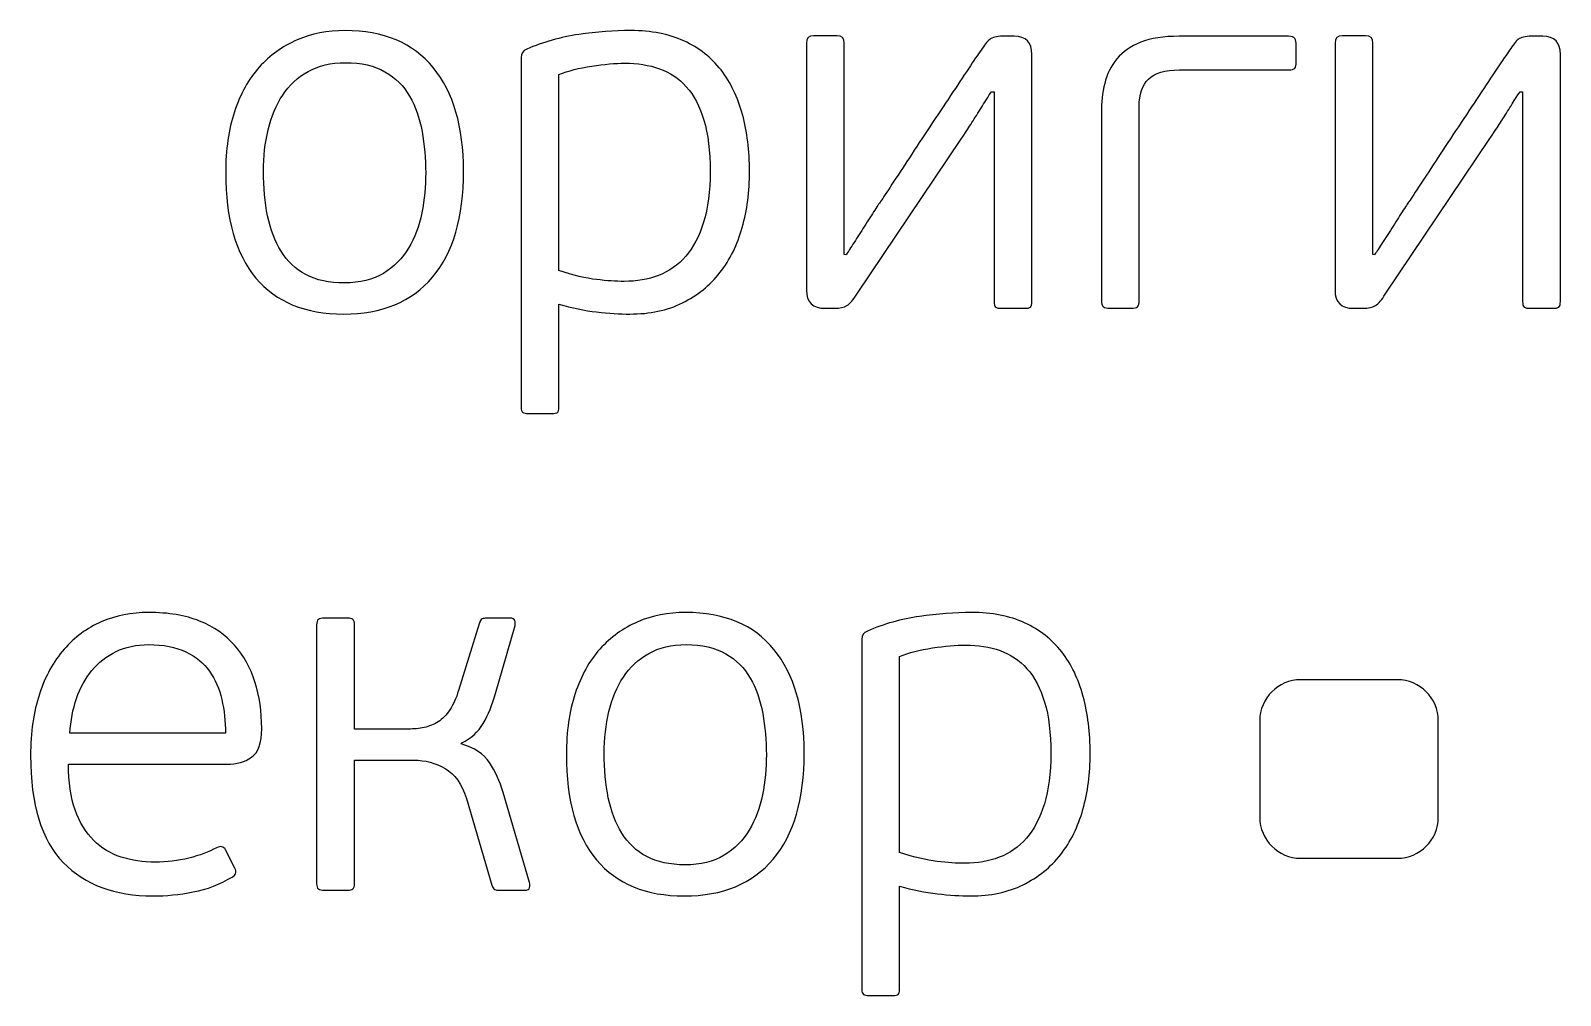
# Model space of a CAD drawing. Header units: centimetres. Extents: x -21.3 to 21.2, y -15.2 to 14.8.
# Drawn here: x -16.226 to -15.551, y -3.838 to -3.412 of the extents above; entities that cross this region are included whole.
import ezdxf

# ---------------------------------------------------------------- set-up
doc = ezdxf.new("R2010")
doc.units = ezdxf.units.CM
doc.header["$MEASUREMENT"] = 0
doc.layers.add('layer 1', color=7, linetype='Continuous')

msp = doc.modelspace()

# ---------------------------------------------------------------- linework, layer by layer
at = {"layer": 'layer 1', "color": 29}
for points, knots in [([(-16.03528, -3.47413), (-16.03528, -3.49456), (-16.03985, -3.51019), (-16.04896, -3.52102), (-16.04896, -3.52102), (-16.05811, -3.53185), (-16.07119, -3.53726), (-16.08823, -3.53726), (-16.08823, -3.53726), (-16.10511, -3.53726), (-16.118, -3.53196), (-16.12692, -3.52136), (-16.12692, -3.52136), (-16.1358, -3.51076), (-16.14026, -3.49525), (-16.14026, -3.47482), (-16.14026, -3.47482), (-16.14026, -3.46475), (-16.13896, -3.45579), (-16.13637, -3.44794), (-16.13637, -3.44794), (-16.13378, -3.44009), (-16.13016, -3.43353), (-16.12543, -3.42827), (-16.12543, -3.42827), (-16.1207, -3.42301), (-16.11514, -3.41901), (-16.10877, -3.41626), (-16.10877, -3.41626), (-16.10237, -3.41352), (-16.09532, -3.41215), (-16.08754, -3.41215), (-16.08754, -3.41215), (-16.0705, -3.41215), (-16.05754, -3.4176), (-16.04862, -3.4285), (-16.04862, -3.4285), (-16.03974, -3.4394), (-16.03528, -3.45461), (-16.03528, -3.47413)], [0, 0, 0, 0, 0.090909, 0.090909, 0.090909, 0.090909, 0.181818, 0.181818, 0.181818, 0.181818, 0.272727, 0.272727, 0.272727, 0.272727, 0.363636, 0.363636, 0.363636, 0.363636, 0.454545, 0.454545, 0.454545, 0.454545, 0.545455, 0.545455, 0.545455, 0.545455, 0.636364, 0.636364, 0.636364, 0.636364, 0.727273, 0.727273, 0.727273, 0.727273, 0.818182, 0.818182, 0.818182, 0.818182, 1, 1, 1, 1]), ([(-15.90903, -3.47436), (-15.90903, -3.4832), (-15.91009, -3.49144), (-15.91223, -3.49906), (-15.91223, -3.49906), (-15.91436, -3.50669), (-15.91764, -3.51332), (-15.92206, -3.51896), (-15.92206, -3.51896), (-15.92648, -3.5246), (-15.93201, -3.52906), (-15.93864, -3.53234), (-15.93864, -3.53234), (-15.94528, -3.53562), (-15.95301, -3.53726), (-15.96186, -3.53726), (-15.96186, -3.53726), (-15.96628, -3.53726), (-15.97116, -3.53695), (-15.9765, -3.53634), (-15.9765, -3.53634), (-15.98183, -3.53573), (-15.9874, -3.53459), (-15.99319, -3.53291), (-15.99319, -3.53291), (-15.99319, -3.53291), (-15.99319, -3.57842), (-15.99319, -3.57842), (-15.99319, -3.57842), (-15.99319, -3.57965), (-15.99339, -3.58041), (-15.99377, -3.58071), (-15.99377, -3.58071), (-15.99415, -3.58102), (-15.99495, -3.58117), (-15.99617, -3.58117), (-15.99617, -3.58117), (-15.99617, -3.58117), (-16.00669, -3.58117), (-16.00669, -3.58117), (-16.00669, -3.58117), (-16.00775, -3.58117), (-16.00856, -3.58102), (-16.00909, -3.58071), (-16.00909, -3.58071), (-16.00962, -3.58041), (-16.00989, -3.57965), (-16.00989, -3.57842), (-16.00989, -3.57842), (-16.00989, -3.57842), (-16.00989, -3.42404), (-16.00989, -3.42404), (-16.00989, -3.42404), (-16.00989, -3.42221), (-16.00905, -3.42099), (-16.00737, -3.42038), (-16.00737, -3.42038), (-16.00006, -3.41718), (-15.99239, -3.415), (-15.98439, -3.41386), (-15.98439, -3.41386), (-15.97638, -3.41272), (-15.96872, -3.41215), (-15.9614, -3.41215), (-15.9614, -3.41215), (-15.9524, -3.41215), (-15.94459, -3.41367), (-15.93796, -3.41672), (-15.93796, -3.41672), (-15.93133, -3.41977), (-15.92587, -3.42404), (-15.9216, -3.42953), (-15.9216, -3.42953), (-15.91733, -3.43502), (-15.91417, -3.44157), (-15.91211, -3.4492), (-15.91211, -3.4492), (-15.91005, -3.45682), (-15.90903, -3.46521), (-15.90903, -3.47436)], [0, 0, 0, 0, 0.047619, 0.047619, 0.047619, 0.047619, 0.095238, 0.095238, 0.095238, 0.095238, 0.142857, 0.142857, 0.142857, 0.142857, 0.190476, 0.190476, 0.190476, 0.190476, 0.238095, 0.238095, 0.238095, 0.238095, 0.285714, 0.285714, 0.285714, 0.285714, 0.333333, 0.333333, 0.333333, 0.333333, 0.380952, 0.380952, 0.380952, 0.380952, 0.428571, 0.428571, 0.428571, 0.428571, 0.47619, 0.47619, 0.47619, 0.47619, 0.52381, 0.52381, 0.52381, 0.52381, 0.571429, 0.571429, 0.571429, 0.571429, 0.619048, 0.619048, 0.619048, 0.619048, 0.666667, 0.666667, 0.666667, 0.666667, 0.714286, 0.714286, 0.714286, 0.714286, 0.761905, 0.761905, 0.761905, 0.761905, 0.809524, 0.809524, 0.809524, 0.809524, 0.857143, 0.857143, 0.857143, 0.857143, 0.904762, 0.904762, 0.904762, 0.904762, 1, 1, 1, 1]), ([(-15.88387, -3.41764), (-15.88387, -3.4155), (-15.8828, -3.41443), (-15.88067, -3.41443), (-15.88067, -3.41443), (-15.88067, -3.41443), (-15.87037, -3.41443), (-15.87037, -3.41443), (-15.87037, -3.41443), (-15.86824, -3.41443), (-15.86717, -3.4155), (-15.86717, -3.41764), (-15.86717, -3.41764), (-15.86717, -3.41764), (-15.86717, -3.51095), (-15.86717, -3.51095), (-15.86717, -3.51095), (-15.86717, -3.51095), (-15.86648, -3.51118), (-15.86648, -3.51118), (-15.86648, -3.51118), (-15.86587, -3.51027), (-15.86484, -3.50871), (-15.86339, -3.50649), (-15.86339, -3.50649), (-15.86195, -3.50428), (-15.86042, -3.50192), (-15.85882, -3.4994), (-15.85882, -3.4994), (-15.85722, -3.49689), (-15.8557, -3.49449), (-15.85425, -3.4922), (-15.85425, -3.4922), (-15.8528, -3.48991), (-15.85177, -3.48839), (-15.85116, -3.48762), (-15.85116, -3.48762), (-15.85009, -3.48595), (-15.84842, -3.48339), (-15.84613, -3.47996), (-15.84613, -3.47996), (-15.84384, -3.47653), (-15.84129, -3.47264), (-15.83846, -3.4683), (-15.83846, -3.4683), (-15.83564, -3.46395), (-15.83263, -3.45938), (-15.82943, -3.45457), (-15.82943, -3.45457), (-15.82623, -3.44977), (-15.82318, -3.4452), (-15.82028, -3.44085), (-15.82028, -3.44085), (-15.81738, -3.43651), (-15.81475, -3.43254), (-15.81239, -3.42896), (-15.81239, -3.42896), (-15.81003, -3.42537), (-15.80816, -3.42267), (-15.80679, -3.42084), (-15.80679, -3.42084), (-15.80541, -3.41855), (-15.80416, -3.41695), (-15.80301, -3.41603), (-15.80301, -3.41603), (-15.80187, -3.41512), (-15.79992, -3.41466), (-15.79718, -3.41466), (-15.79718, -3.41466), (-15.79718, -3.41466), (-15.79215, -3.41466), (-15.79215, -3.41466), (-15.79215, -3.41466), (-15.78696, -3.41466), (-15.78438, -3.41733), (-15.78438, -3.42267), (-15.78438, -3.42267), (-15.78438, -3.42267), (-15.78438, -3.53177), (-15.78438, -3.53177), (-15.78438, -3.53177), (-15.78438, -3.53299), (-15.7846, -3.53379), (-15.78506, -3.53417), (-15.78506, -3.53417), (-15.78552, -3.53455), (-15.78635, -3.53474), (-15.78758, -3.53474), (-15.78758, -3.53474), (-15.78758, -3.53474), (-15.79787, -3.53474), (-15.79787, -3.53474), (-15.79787, -3.53474), (-15.79909, -3.53474), (-15.79992, -3.53455), (-15.80038, -3.53417), (-15.80038, -3.53417), (-15.80084, -3.53379), (-15.80107, -3.53299), (-15.80107, -3.53177), (-15.80107, -3.53177), (-15.80107, -3.53177), (-15.80107, -3.43914), (-15.80107, -3.43914), (-15.80107, -3.43914), (-15.80107, -3.43914), (-15.80221, -3.43914), (-15.80221, -3.43914), (-15.80221, -3.43914), (-15.80267, -3.43975), (-15.80351, -3.44104), (-15.80473, -3.44302), (-15.80473, -3.44302), (-15.80595, -3.44501), (-15.80728, -3.44714), (-15.80873, -3.44943), (-15.80873, -3.44943), (-15.81018, -3.45171), (-15.81155, -3.45385), (-15.81285, -3.45583), (-15.81285, -3.45583), (-15.81414, -3.45781), (-15.81502, -3.45911), (-15.81548, -3.45972), (-15.81548, -3.45972), (-15.81548, -3.45972), (-15.86168, -3.52856), (-15.86168, -3.52856), (-15.86168, -3.52856), (-15.86321, -3.53101), (-15.86466, -3.53264), (-15.86602, -3.53348), (-15.86602, -3.53348), (-15.8674, -3.53432), (-15.86915, -3.53474), (-15.87128, -3.53474), (-15.87128, -3.53474), (-15.87128, -3.53474), (-15.87563, -3.53474), (-15.87563, -3.53474), (-15.87563, -3.53474), (-15.88112, -3.53474), (-15.88387, -3.53207), (-15.88387, -3.52674), (-15.88387, -3.52674), (-15.88387, -3.52674), (-15.88387, -3.41764), (-15.88387, -3.41764)], [0, 0, 0, 0, 0.026316, 0.026316, 0.026316, 0.026316, 0.052632, 0.052632, 0.052632, 0.052632, 0.078947, 0.078947, 0.078947, 0.078947, 0.105263, 0.105263, 0.105263, 0.105263, 0.131579, 0.131579, 0.131579, 0.131579, 0.157895, 0.157895, 0.157895, 0.157895, 0.184211, 0.184211, 0.184211, 0.184211, 0.210526, 0.210526, 0.210526, 0.210526, 0.236842, 0.236842, 0.236842, 0.236842, 0.263158, 0.263158, 0.263158, 0.263158, 0.289474, 0.289474, 0.289474, 0.289474, 0.315789, 0.315789, 0.315789, 0.315789, 0.342105, 0.342105, 0.342105, 0.342105, 0.368421, 0.368421, 0.368421, 0.368421, 0.394737, 0.394737, 0.394737, 0.394737, 0.421053, 0.421053, 0.421053, 0.421053, 0.447368, 0.447368, 0.447368, 0.447368, 0.473684, 0.473684, 0.473684, 0.473684, 0.5, 0.5, 0.5, 0.5, 0.526316, 0.526316, 0.526316, 0.526316, 0.552632, 0.552632, 0.552632, 0.552632, 0.578947, 0.578947, 0.578947, 0.578947, 0.605263, 0.605263, 0.605263, 0.605263, 0.631579, 0.631579, 0.631579, 0.631579, 0.657895, 0.657895, 0.657895, 0.657895, 0.684211, 0.684211, 0.684211, 0.684211, 0.710526, 0.710526, 0.710526, 0.710526, 0.736842, 0.736842, 0.736842, 0.736842, 0.763158, 0.763158, 0.763158, 0.763158, 0.789474, 0.789474, 0.789474, 0.789474, 0.815789, 0.815789, 0.815789, 0.815789, 0.842105, 0.842105, 0.842105, 0.842105, 0.868421, 0.868421, 0.868421, 0.868421, 0.894737, 0.894737, 0.894737, 0.894737, 0.921053, 0.921053, 0.921053, 0.921053, 0.947368, 0.947368, 0.947368, 0.947368, 1, 1, 1, 1]), ([(-15.71919, -3.42953), (-15.72559, -3.42953), (-15.73017, -3.43086), (-15.73291, -3.43353), (-15.73291, -3.43353), (-15.73565, -3.4362), (-15.73702, -3.44024), (-15.73702, -3.44573), (-15.73702, -3.44573), (-15.73702, -3.44573), (-15.73702, -3.53108), (-15.73702, -3.53108), (-15.73702, -3.53108), (-15.73702, -3.5326), (-15.73725, -3.5336), (-15.73771, -3.53405), (-15.73771, -3.53405), (-15.73817, -3.53451), (-15.73916, -3.53474), (-15.74069, -3.53474), (-15.74069, -3.53474), (-15.74069, -3.53474), (-15.74983, -3.53474), (-15.74983, -3.53474), (-15.74983, -3.53474), (-15.75121, -3.53474), (-15.7522, -3.53451), (-15.75281, -3.53405), (-15.75281, -3.53405), (-15.75342, -3.5336), (-15.75372, -3.5326), (-15.75372, -3.53108), (-15.75372, -3.53108), (-15.75372, -3.53108), (-15.75372, -3.44851), (-15.75372, -3.44851), (-15.75372, -3.44851), (-15.75372, -3.44394), (-15.75323, -3.43959), (-15.75224, -3.43548), (-15.75224, -3.43548), (-15.75124, -3.43136), (-15.74945, -3.42774), (-15.74686, -3.42461), (-15.74686, -3.42461), (-15.74427, -3.42149), (-15.74076, -3.41904), (-15.73634, -3.41729), (-15.73634, -3.41729), (-15.73192, -3.41554), (-15.72627, -3.41466), (-15.71941, -3.41466), (-15.71941, -3.41466), (-15.71941, -3.41466), (-15.67115, -3.41466), (-15.67115, -3.41466), (-15.67115, -3.41466), (-15.66963, -3.41466), (-15.66867, -3.415), (-15.66829, -3.41569), (-15.66829, -3.41569), (-15.66791, -3.41641), (-15.66772, -3.41737), (-15.66772, -3.41863), (-15.66772, -3.41863), (-15.66772, -3.41863), (-15.66772, -3.42606), (-15.66772, -3.42606), (-15.66772, -3.42606), (-15.66772, -3.42728), (-15.66791, -3.42816), (-15.66829, -3.42873), (-15.66829, -3.42873), (-15.66867, -3.42926), (-15.66963, -3.42953), (-15.67115, -3.42953), (-15.67115, -3.42953), (-15.67115, -3.42953), (-15.71919, -3.42953), (-15.71919, -3.42953)], [0, 0, 0, 0, 0.047619, 0.047619, 0.047619, 0.047619, 0.095238, 0.095238, 0.095238, 0.095238, 0.142857, 0.142857, 0.142857, 0.142857, 0.190476, 0.190476, 0.190476, 0.190476, 0.238095, 0.238095, 0.238095, 0.238095, 0.285714, 0.285714, 0.285714, 0.285714, 0.333333, 0.333333, 0.333333, 0.333333, 0.380952, 0.380952, 0.380952, 0.380952, 0.428571, 0.428571, 0.428571, 0.428571, 0.47619, 0.47619, 0.47619, 0.47619, 0.52381, 0.52381, 0.52381, 0.52381, 0.571429, 0.571429, 0.571429, 0.571429, 0.619048, 0.619048, 0.619048, 0.619048, 0.666667, 0.666667, 0.666667, 0.666667, 0.714286, 0.714286, 0.714286, 0.714286, 0.761905, 0.761905, 0.761905, 0.761905, 0.809524, 0.809524, 0.809524, 0.809524, 0.857143, 0.857143, 0.857143, 0.857143, 0.904762, 0.904762, 0.904762, 0.904762, 1, 1, 1, 1]), ([(-15.65057, -3.41764), (-15.65057, -3.4155), (-15.6495, -3.41443), (-15.64737, -3.41443), (-15.64737, -3.41443), (-15.64737, -3.41443), (-15.63707, -3.41443), (-15.63707, -3.41443), (-15.63707, -3.41443), (-15.63494, -3.41443), (-15.63387, -3.4155), (-15.63387, -3.41764), (-15.63387, -3.41764), (-15.63387, -3.41764), (-15.63387, -3.51095), (-15.63387, -3.51095), (-15.63387, -3.51095), (-15.63387, -3.51095), (-15.63318, -3.51118), (-15.63318, -3.51118), (-15.63318, -3.51118), (-15.63257, -3.51027), (-15.63154, -3.50871), (-15.63009, -3.50649), (-15.63009, -3.50649), (-15.62865, -3.50428), (-15.62712, -3.50192), (-15.62552, -3.4994), (-15.62552, -3.4994), (-15.62392, -3.49689), (-15.6224, -3.49449), (-15.62095, -3.4922), (-15.62095, -3.4922), (-15.6195, -3.48991), (-15.61847, -3.48839), (-15.61786, -3.48762), (-15.61786, -3.48762), (-15.61679, -3.48595), (-15.61512, -3.48339), (-15.61283, -3.47996), (-15.61283, -3.47996), (-15.61054, -3.47653), (-15.60799, -3.47264), (-15.60516, -3.4683), (-15.60516, -3.4683), (-15.60235, -3.46395), (-15.59933, -3.45938), (-15.59613, -3.45457), (-15.59613, -3.45457), (-15.59293, -3.44977), (-15.58988, -3.4452), (-15.58698, -3.44085), (-15.58698, -3.44085), (-15.58409, -3.43651), (-15.58146, -3.43254), (-15.57909, -3.42896), (-15.57909, -3.42896), (-15.57673, -3.42537), (-15.57486, -3.42267), (-15.57349, -3.42084), (-15.57349, -3.42084), (-15.57211, -3.41855), (-15.57086, -3.41695), (-15.56971, -3.41603), (-15.56971, -3.41603), (-15.56857, -3.41512), (-15.56662, -3.41466), (-15.56388, -3.41466), (-15.56388, -3.41466), (-15.56388, -3.41466), (-15.55885, -3.41466), (-15.55885, -3.41466), (-15.55885, -3.41466), (-15.55367, -3.41466), (-15.55108, -3.41733), (-15.55108, -3.42267), (-15.55108, -3.42267), (-15.55108, -3.42267), (-15.55108, -3.53177), (-15.55108, -3.53177), (-15.55108, -3.53177), (-15.55108, -3.53299), (-15.5513, -3.53379), (-15.55176, -3.53417), (-15.55176, -3.53417), (-15.55222, -3.53455), (-15.55306, -3.53474), (-15.55428, -3.53474), (-15.55428, -3.53474), (-15.55428, -3.53474), (-15.56457, -3.53474), (-15.56457, -3.53474), (-15.56457, -3.53474), (-15.56579, -3.53474), (-15.56662, -3.53455), (-15.56708, -3.53417), (-15.56708, -3.53417), (-15.56754, -3.53379), (-15.56777, -3.53299), (-15.56777, -3.53177), (-15.56777, -3.53177), (-15.56777, -3.53177), (-15.56777, -3.43914), (-15.56777, -3.43914), (-15.56777, -3.43914), (-15.56777, -3.43914), (-15.56891, -3.43914), (-15.56891, -3.43914), (-15.56891, -3.43914), (-15.56937, -3.43975), (-15.57021, -3.44104), (-15.57143, -3.44302), (-15.57143, -3.44302), (-15.57265, -3.44501), (-15.57398, -3.44714), (-15.57543, -3.44943), (-15.57543, -3.44943), (-15.57688, -3.45171), (-15.57825, -3.45385), (-15.57955, -3.45583), (-15.57955, -3.45583), (-15.58084, -3.45781), (-15.58172, -3.45911), (-15.58218, -3.45972), (-15.58218, -3.45972), (-15.58218, -3.45972), (-15.62838, -3.52856), (-15.62838, -3.52856), (-15.62838, -3.52856), (-15.62991, -3.53101), (-15.63136, -3.53264), (-15.63272, -3.53348), (-15.63272, -3.53348), (-15.6341, -3.53432), (-15.63585, -3.53474), (-15.63799, -3.53474), (-15.63799, -3.53474), (-15.63799, -3.53474), (-15.64234, -3.53474), (-15.64234, -3.53474), (-15.64234, -3.53474), (-15.64782, -3.53474), (-15.65057, -3.53207), (-15.65057, -3.52674), (-15.65057, -3.52674), (-15.65057, -3.52674), (-15.65057, -3.41764), (-15.65057, -3.41764)], [0, 0, 0, 0, 0.026316, 0.026316, 0.026316, 0.026316, 0.052632, 0.052632, 0.052632, 0.052632, 0.078947, 0.078947, 0.078947, 0.078947, 0.105263, 0.105263, 0.105263, 0.105263, 0.131579, 0.131579, 0.131579, 0.131579, 0.157895, 0.157895, 0.157895, 0.157895, 0.184211, 0.184211, 0.184211, 0.184211, 0.210526, 0.210526, 0.210526, 0.210526, 0.236842, 0.236842, 0.236842, 0.236842, 0.263158, 0.263158, 0.263158, 0.263158, 0.289474, 0.289474, 0.289474, 0.289474, 0.315789, 0.315789, 0.315789, 0.315789, 0.342105, 0.342105, 0.342105, 0.342105, 0.368421, 0.368421, 0.368421, 0.368421, 0.394737, 0.394737, 0.394737, 0.394737, 0.421053, 0.421053, 0.421053, 0.421053, 0.447368, 0.447368, 0.447368, 0.447368, 0.473684, 0.473684, 0.473684, 0.473684, 0.5, 0.5, 0.5, 0.5, 0.526316, 0.526316, 0.526316, 0.526316, 0.552632, 0.552632, 0.552632, 0.552632, 0.578947, 0.578947, 0.578947, 0.578947, 0.605263, 0.605263, 0.605263, 0.605263, 0.631579, 0.631579, 0.631579, 0.631579, 0.657895, 0.657895, 0.657895, 0.657895, 0.684211, 0.684211, 0.684211, 0.684211, 0.710526, 0.710526, 0.710526, 0.710526, 0.736842, 0.736842, 0.736842, 0.736842, 0.763158, 0.763158, 0.763158, 0.763158, 0.789474, 0.789474, 0.789474, 0.789474, 0.815789, 0.815789, 0.815789, 0.815789, 0.842105, 0.842105, 0.842105, 0.842105, 0.868421, 0.868421, 0.868421, 0.868421, 0.894737, 0.894737, 0.894737, 0.894737, 0.921053, 0.921053, 0.921053, 0.921053, 0.947368, 0.947368, 0.947368, 0.947368, 1, 1, 1, 1]), ([(-16.05197, -3.47493), (-16.05197, -3.46868), (-16.05251, -3.46258), (-16.05357, -3.45671), (-16.05357, -3.45671), (-16.05464, -3.4508), (-16.05647, -3.44562), (-16.05906, -3.44112), (-16.05906, -3.44112), (-16.06165, -3.43662), (-16.06528, -3.433), (-16.06993, -3.43033), (-16.06993, -3.43033), (-16.07458, -3.42766), (-16.08041, -3.42633), (-16.08742, -3.42633), (-16.08742, -3.42633), (-16.09383, -3.42633), (-16.09932, -3.42762), (-16.10389, -3.43022), (-16.10389, -3.43022), (-16.10847, -3.43281), (-16.11221, -3.43631), (-16.1151, -3.44066), (-16.1151, -3.44066), (-16.118, -3.44501), (-16.12013, -3.45007), (-16.12151, -3.45591), (-16.12151, -3.45591), (-16.12288, -3.4617), (-16.12356, -3.46784), (-16.12356, -3.47424), (-16.12356, -3.47424), (-16.12356, -3.48141), (-16.12295, -3.488), (-16.12174, -3.49395), (-16.12174, -3.49395), (-16.12051, -3.49994), (-16.11853, -3.50512), (-16.11579, -3.50954), (-16.11579, -3.50954), (-16.11304, -3.51397), (-16.10938, -3.51743), (-16.10481, -3.51987), (-16.10481, -3.51987), (-16.10023, -3.52231), (-16.09459, -3.52353), (-16.08788, -3.52353), (-16.08788, -3.52353), (-16.08102, -3.52353), (-16.07526, -3.52212), (-16.07061, -3.5193), (-16.07061, -3.5193), (-16.06596, -3.51648), (-16.06226, -3.51275), (-16.05952, -3.50817), (-16.05952, -3.50817), (-16.05678, -3.5036), (-16.05483, -3.49837), (-16.05369, -3.49258), (-16.05369, -3.49258), (-16.05255, -3.48678), (-16.05197, -3.48088), (-16.05197, -3.47493)], [0, 0, 0, 0, 0.058824, 0.058824, 0.058824, 0.058824, 0.117647, 0.117647, 0.117647, 0.117647, 0.176471, 0.176471, 0.176471, 0.176471, 0.235294, 0.235294, 0.235294, 0.235294, 0.294118, 0.294118, 0.294118, 0.294118, 0.352941, 0.352941, 0.352941, 0.352941, 0.411765, 0.411765, 0.411765, 0.411765, 0.470588, 0.470588, 0.470588, 0.470588, 0.529412, 0.529412, 0.529412, 0.529412, 0.588235, 0.588235, 0.588235, 0.588235, 0.647059, 0.647059, 0.647059, 0.647059, 0.705882, 0.705882, 0.705882, 0.705882, 0.764706, 0.764706, 0.764706, 0.764706, 0.823529, 0.823529, 0.823529, 0.823529, 0.882353, 0.882353, 0.882353, 0.882353, 1, 1, 1, 1]), ([(-15.92641, -3.47436), (-15.92641, -3.46536), (-15.92732, -3.45781), (-15.92915, -3.45171), (-15.92915, -3.45171), (-15.93098, -3.44562), (-15.93357, -3.4407), (-15.93693, -3.43696), (-15.93693, -3.43696), (-15.94028, -3.43322), (-15.94425, -3.43056), (-15.94882, -3.42896), (-15.94882, -3.42896), (-15.9534, -3.42736), (-15.9585, -3.42655), (-15.96415, -3.42655), (-15.96415, -3.42655), (-15.96826, -3.42655), (-15.97311, -3.42698), (-15.97867, -3.42782), (-15.97867, -3.42782), (-15.98423, -3.42865), (-15.98908, -3.42991), (-15.99319, -3.43159), (-15.99319, -3.43159), (-15.99319, -3.43159), (-15.99319, -3.51804), (-15.99319, -3.51804), (-15.99319, -3.51804), (-15.98679, -3.52018), (-15.98126, -3.52151), (-15.97661, -3.52205), (-15.97661, -3.52205), (-15.97196, -3.52258), (-15.96788, -3.52285), (-15.96438, -3.52285), (-15.96438, -3.52285), (-15.95889, -3.52285), (-15.95381, -3.52197), (-15.94916, -3.52021), (-15.94916, -3.52021), (-15.94451, -3.51846), (-15.94051, -3.51564), (-15.93716, -3.51175), (-15.93716, -3.51175), (-15.9338, -3.50787), (-15.93117, -3.50283), (-15.92927, -3.49666), (-15.92927, -3.49666), (-15.92736, -3.49048), (-15.92641, -3.48305), (-15.92641, -3.47436)], [0, 0, 0, 0, 0.071429, 0.071429, 0.071429, 0.071429, 0.142857, 0.142857, 0.142857, 0.142857, 0.214286, 0.214286, 0.214286, 0.214286, 0.285714, 0.285714, 0.285714, 0.285714, 0.357143, 0.357143, 0.357143, 0.357143, 0.428571, 0.428571, 0.428571, 0.428571, 0.5, 0.5, 0.5, 0.5, 0.571429, 0.571429, 0.571429, 0.571429, 0.642857, 0.642857, 0.642857, 0.642857, 0.714286, 0.714286, 0.714286, 0.714286, 0.785714, 0.785714, 0.785714, 0.785714, 0.857143, 0.857143, 0.857143, 0.857143, 1, 1, 1, 1]), ([(-16.17422, -3.669), (-16.16553, -3.669), (-16.15805, -3.67025), (-16.15181, -3.67277), (-16.15181, -3.67277), (-16.14555, -3.67529), (-16.1404, -3.67883), (-16.13636, -3.68341), (-16.13636, -3.68341), (-16.13232, -3.68798), (-16.12931, -3.69339), (-16.12733, -3.69965), (-16.12733, -3.69965), (-16.12535, -3.7059), (-16.12436, -3.71276), (-16.12436, -3.72023), (-16.12436, -3.72023), (-16.12436, -3.72664), (-16.12584, -3.73086), (-16.12882, -3.73292), (-16.12882, -3.73292), (-16.13179, -3.73498), (-16.13541, -3.73601), (-16.13968, -3.73601), (-16.13968, -3.73601), (-16.13968, -3.73601), (-16.20967, -3.73601), (-16.20967, -3.73601), (-16.20967, -3.73601), (-16.20967, -3.7439), (-16.20868, -3.75061), (-16.2067, -3.75614), (-16.2067, -3.75614), (-16.20471, -3.76167), (-16.20197, -3.76617), (-16.19854, -3.76956), (-16.19854, -3.76956), (-16.19511, -3.77299), (-16.19103, -3.77547), (-16.18638, -3.77695), (-16.18638, -3.77695), (-16.18173, -3.77848), (-16.17669, -3.77924), (-16.17136, -3.77924), (-16.17136, -3.77924), (-16.16629, -3.77924), (-16.16137, -3.77863), (-16.15653, -3.77741), (-16.15653, -3.77741), (-16.15173, -3.77619), (-16.14765, -3.77466), (-16.14426, -3.77284), (-16.14426, -3.77284), (-16.14243, -3.77192), (-16.14113, -3.77223), (-16.14037, -3.77375), (-16.14037, -3.77375), (-16.14037, -3.77375), (-16.13625, -3.78179), (-16.13625, -3.78179), (-16.13625, -3.78179), (-16.13534, -3.78366), (-16.13572, -3.78496), (-16.1374, -3.78576), (-16.1374, -3.78576), (-16.14273, -3.789), (-16.14845, -3.79121), (-16.15455, -3.79235), (-16.15455, -3.79235), (-16.16065, -3.79354), (-16.1666, -3.79411), (-16.17239, -3.79411), (-16.17239, -3.79411), (-16.18916, -3.79411), (-16.20235, -3.78919), (-16.21196, -3.77936), (-16.21196, -3.77936), (-16.22156, -3.76952), (-16.22637, -3.75377), (-16.22637, -3.73213), (-16.22637, -3.73213), (-16.22637, -3.72191), (-16.22507, -3.71287), (-16.22248, -3.70502), (-16.22248, -3.70502), (-16.21988, -3.69717), (-16.21627, -3.69057), (-16.21161, -3.68524), (-16.21161, -3.68524), (-16.20696, -3.6799), (-16.20147, -3.67586), (-16.19515, -3.67311), (-16.19515, -3.67311), (-16.18882, -3.67037), (-16.18184, -3.669), (-16.17422, -3.669)], [0, 0, 0, 0, 0.04, 0.04, 0.04, 0.04, 0.08, 0.08, 0.08, 0.08, 0.12, 0.12, 0.12, 0.12, 0.16, 0.16, 0.16, 0.16, 0.2, 0.2, 0.2, 0.2, 0.24, 0.24, 0.24, 0.24, 0.28, 0.28, 0.28, 0.28, 0.32, 0.32, 0.32, 0.32, 0.36, 0.36, 0.36, 0.36, 0.4, 0.4, 0.4, 0.4, 0.44, 0.44, 0.44, 0.44, 0.48, 0.48, 0.48, 0.48, 0.52, 0.52, 0.52, 0.52, 0.56, 0.56, 0.56, 0.56, 0.6, 0.6, 0.6, 0.6, 0.64, 0.64, 0.64, 0.64, 0.68, 0.68, 0.68, 0.68, 0.72, 0.72, 0.72, 0.72, 0.76, 0.76, 0.76, 0.76, 0.8, 0.8, 0.8, 0.8, 0.84, 0.84, 0.84, 0.84, 0.88, 0.88, 0.88, 0.88, 0.92, 0.92, 0.92, 0.92, 1, 1, 1, 1]), ([(-16.08342, -3.78862), (-16.08342, -3.78984), (-16.08364, -3.79064), (-16.0841, -3.79102), (-16.0841, -3.79102), (-16.08456, -3.7914), (-16.0854, -3.79159), (-16.08662, -3.79159), (-16.08662, -3.79159), (-16.08662, -3.79159), (-16.09668, -3.79159), (-16.09668, -3.79159), (-16.09668, -3.79159), (-16.0979, -3.79159), (-16.09878, -3.7914), (-16.09931, -3.79102), (-16.09931, -3.79102), (-16.09984, -3.79064), (-16.10011, -3.78984), (-16.10011, -3.78862), (-16.10011, -3.78862), (-16.10011, -3.78862), (-16.10011, -3.67449), (-16.10011, -3.67449), (-16.10011, -3.67449), (-16.10011, -3.67327), (-16.09984, -3.67247), (-16.09931, -3.67209), (-16.09931, -3.67209), (-16.09878, -3.6717), (-16.0979, -3.67151), (-16.09668, -3.67151), (-16.09668, -3.67151), (-16.09668, -3.67151), (-16.08662, -3.67151), (-16.08662, -3.67151), (-16.08662, -3.67151), (-16.0854, -3.67151), (-16.08456, -3.6717), (-16.0841, -3.67209), (-16.0841, -3.67209), (-16.08364, -3.67247), (-16.08342, -3.67327), (-16.08342, -3.67449), (-16.08342, -3.67449), (-16.08342, -3.67449), (-16.08342, -3.72046), (-16.08342, -3.72046), (-16.08342, -3.72046), (-16.08342, -3.72046), (-16.05963, -3.72046), (-16.05963, -3.72046), (-16.05963, -3.72046), (-16.05719, -3.72046), (-16.05486, -3.72023), (-16.05265, -3.71977), (-16.05265, -3.71977), (-16.05044, -3.71931), (-16.04839, -3.71848), (-16.04648, -3.71726), (-16.04648, -3.71726), (-16.04457, -3.71607), (-16.04286, -3.71432), (-16.04133, -3.71203), (-16.04133, -3.71203), (-16.03981, -3.70975), (-16.03851, -3.70689), (-16.03744, -3.70338), (-16.03744, -3.70338), (-16.03744, -3.70338), (-16.02829, -3.67403), (-16.02829, -3.67403), (-16.02829, -3.67403), (-16.02799, -3.67281), (-16.02757, -3.67209), (-16.02704, -3.67186), (-16.02704, -3.67186), (-16.0265, -3.67163), (-16.02585, -3.67151), (-16.02509, -3.67151), (-16.02509, -3.67151), (-16.02509, -3.67151), (-16.0148, -3.67151), (-16.0148, -3.67151), (-16.0148, -3.67151), (-16.01358, -3.67151), (-16.01286, -3.67186), (-16.01263, -3.67254), (-16.01263, -3.67254), (-16.0124, -3.67323), (-16.01236, -3.67395), (-16.01251, -3.67472), (-16.01251, -3.67472), (-16.01251, -3.67472), (-16.0212, -3.70483), (-16.0212, -3.70483), (-16.0212, -3.70483), (-16.02258, -3.70971), (-16.02437, -3.71409), (-16.02658, -3.71794), (-16.02658, -3.71794), (-16.02879, -3.72183), (-16.03195, -3.72469), (-16.03607, -3.72652), (-16.03607, -3.72652), (-16.03607, -3.72652), (-16.0363, -3.72698), (-16.0363, -3.72698), (-16.0363, -3.72698), (-16.03051, -3.72866), (-16.02635, -3.7314), (-16.02383, -3.73521), (-16.02383, -3.73521), (-16.02132, -3.73902), (-16.0193, -3.74348), (-16.01777, -3.74851), (-16.01777, -3.74851), (-16.01777, -3.74851), (-16.00611, -3.78816), (-16.00611, -3.78816), (-16.00611, -3.78816), (-16.00595, -3.78893), (-16.00595, -3.78968), (-16.00611, -3.79045), (-16.00611, -3.79045), (-16.00626, -3.79121), (-16.00702, -3.79159), (-16.0084, -3.79159), (-16.0084, -3.79159), (-16.0084, -3.79159), (-16.0196, -3.79159), (-16.0196, -3.79159), (-16.0196, -3.79159), (-16.02021, -3.79159), (-16.02082, -3.79148), (-16.02143, -3.79125), (-16.02143, -3.79125), (-16.02204, -3.79102), (-16.0225, -3.79037), (-16.0228, -3.7893), (-16.0228, -3.7893), (-16.0228, -3.7893), (-16.03401, -3.75111), (-16.03401, -3.75111), (-16.03401, -3.75111), (-16.03599, -3.7447), (-16.03912, -3.74028), (-16.04339, -3.73784), (-16.04339, -3.73784), (-16.04766, -3.7354), (-16.05223, -3.73418), (-16.05711, -3.73418), (-16.05711, -3.73418), (-16.05711, -3.73418), (-16.08342, -3.73418), (-16.08342, -3.73418), (-16.08342, -3.73418), (-16.08342, -3.73418), (-16.08342, -3.78862), (-16.08342, -3.78862)], [0, 0, 0, 0, 0.02439, 0.02439, 0.02439, 0.02439, 0.04878, 0.04878, 0.04878, 0.04878, 0.073171, 0.073171, 0.073171, 0.073171, 0.097561, 0.097561, 0.097561, 0.097561, 0.121951, 0.121951, 0.121951, 0.121951, 0.146341, 0.146341, 0.146341, 0.146341, 0.170732, 0.170732, 0.170732, 0.170732, 0.195122, 0.195122, 0.195122, 0.195122, 0.219512, 0.219512, 0.219512, 0.219512, 0.243902, 0.243902, 0.243902, 0.243902, 0.268293, 0.268293, 0.268293, 0.268293, 0.292683, 0.292683, 0.292683, 0.292683, 0.317073, 0.317073, 0.317073, 0.317073, 0.341463, 0.341463, 0.341463, 0.341463, 0.365854, 0.365854, 0.365854, 0.365854, 0.390244, 0.390244, 0.390244, 0.390244, 0.414634, 0.414634, 0.414634, 0.414634, 0.439024, 0.439024, 0.439024, 0.439024, 0.463415, 0.463415, 0.463415, 0.463415, 0.487805, 0.487805, 0.487805, 0.487805, 0.512195, 0.512195, 0.512195, 0.512195, 0.536585, 0.536585, 0.536585, 0.536585, 0.560976, 0.560976, 0.560976, 0.560976, 0.585366, 0.585366, 0.585366, 0.585366, 0.609756, 0.609756, 0.609756, 0.609756, 0.634146, 0.634146, 0.634146, 0.634146, 0.658537, 0.658537, 0.658537, 0.658537, 0.682927, 0.682927, 0.682927, 0.682927, 0.707317, 0.707317, 0.707317, 0.707317, 0.731707, 0.731707, 0.731707, 0.731707, 0.756098, 0.756098, 0.756098, 0.756098, 0.780488, 0.780488, 0.780488, 0.780488, 0.804878, 0.804878, 0.804878, 0.804878, 0.829268, 0.829268, 0.829268, 0.829268, 0.853659, 0.853659, 0.853659, 0.853659, 0.878049, 0.878049, 0.878049, 0.878049, 0.902439, 0.902439, 0.902439, 0.902439, 0.926829, 0.926829, 0.926829, 0.926829, 0.95122, 0.95122, 0.95122, 0.95122, 1, 1, 1, 1]), ([(-15.88489, -3.73098), (-15.88489, -3.75141), (-15.88946, -3.76704), (-15.89857, -3.77787), (-15.89857, -3.77787), (-15.90772, -3.7887), (-15.9208, -3.79411), (-15.93784, -3.79411), (-15.93784, -3.79411), (-15.95473, -3.79411), (-15.96761, -3.78881), (-15.97653, -3.77821), (-15.97653, -3.77821), (-15.98541, -3.76761), (-15.98987, -3.7521), (-15.98987, -3.73167), (-15.98987, -3.73167), (-15.98987, -3.7216), (-15.98857, -3.71264), (-15.98598, -3.70479), (-15.98598, -3.70479), (-15.98339, -3.69694), (-15.97977, -3.69038), (-15.97504, -3.68512), (-15.97504, -3.68512), (-15.97031, -3.67986), (-15.96475, -3.67586), (-15.95838, -3.67311), (-15.95838, -3.67311), (-15.95198, -3.67037), (-15.94493, -3.669), (-15.93715, -3.669), (-15.93715, -3.669), (-15.92011, -3.669), (-15.90715, -3.67445), (-15.89823, -3.68535), (-15.89823, -3.68535), (-15.88935, -3.69625), (-15.88489, -3.71146), (-15.88489, -3.73098)], [0, 0, 0, 0, 0.090909, 0.090909, 0.090909, 0.090909, 0.181818, 0.181818, 0.181818, 0.181818, 0.272727, 0.272727, 0.272727, 0.272727, 0.363636, 0.363636, 0.363636, 0.363636, 0.454545, 0.454545, 0.454545, 0.454545, 0.545455, 0.545455, 0.545455, 0.545455, 0.636364, 0.636364, 0.636364, 0.636364, 0.727273, 0.727273, 0.727273, 0.727273, 0.818182, 0.818182, 0.818182, 0.818182, 1, 1, 1, 1]), ([(-15.75864, -3.73121), (-15.75864, -3.74005), (-15.75971, -3.74829), (-15.76184, -3.75591), (-15.76184, -3.75591), (-15.76397, -3.76354), (-15.76725, -3.77017), (-15.77167, -3.77581), (-15.77167, -3.77581), (-15.77609, -3.78145), (-15.78162, -3.78591), (-15.78825, -3.78919), (-15.78825, -3.78919), (-15.79489, -3.79247), (-15.80263, -3.79411), (-15.81147, -3.79411), (-15.81147, -3.79411), (-15.81589, -3.79411), (-15.82077, -3.7938), (-15.82611, -3.79319), (-15.82611, -3.79319), (-15.83144, -3.79258), (-15.83701, -3.79144), (-15.8428, -3.78976), (-15.8428, -3.78976), (-15.8428, -3.78976), (-15.8428, -3.83528), (-15.8428, -3.83528), (-15.8428, -3.83528), (-15.8428, -3.8365), (-15.843, -3.83726), (-15.84338, -3.83756), (-15.84338, -3.83756), (-15.84376, -3.83787), (-15.84456, -3.83802), (-15.84578, -3.83802), (-15.84578, -3.83802), (-15.84578, -3.83802), (-15.8563, -3.83802), (-15.8563, -3.83802), (-15.8563, -3.83802), (-15.85737, -3.83802), (-15.85817, -3.83787), (-15.8587, -3.83756), (-15.8587, -3.83756), (-15.85923, -3.83726), (-15.8595, -3.8365), (-15.8595, -3.83528), (-15.8595, -3.83528), (-15.8595, -3.83528), (-15.8595, -3.68089), (-15.8595, -3.68089), (-15.8595, -3.68089), (-15.8595, -3.67906), (-15.85866, -3.67784), (-15.85698, -3.67723), (-15.85698, -3.67723), (-15.84967, -3.67403), (-15.84201, -3.67186), (-15.834, -3.67071), (-15.834, -3.67071), (-15.82599, -3.66957), (-15.81833, -3.669), (-15.81101, -3.669), (-15.81101, -3.669), (-15.80202, -3.669), (-15.7942, -3.67052), (-15.78757, -3.67357), (-15.78757, -3.67357), (-15.78094, -3.67662), (-15.77548, -3.68089), (-15.77121, -3.68638), (-15.77121, -3.68638), (-15.76695, -3.69187), (-15.76378, -3.69842), (-15.76173, -3.70605), (-15.76173, -3.70605), (-15.75966, -3.71367), (-15.75864, -3.72206), (-15.75864, -3.73121)], [0, 0, 0, 0, 0.047619, 0.047619, 0.047619, 0.047619, 0.095238, 0.095238, 0.095238, 0.095238, 0.142857, 0.142857, 0.142857, 0.142857, 0.190476, 0.190476, 0.190476, 0.190476, 0.238095, 0.238095, 0.238095, 0.238095, 0.285714, 0.285714, 0.285714, 0.285714, 0.333333, 0.333333, 0.333333, 0.333333, 0.380952, 0.380952, 0.380952, 0.380952, 0.428571, 0.428571, 0.428571, 0.428571, 0.47619, 0.47619, 0.47619, 0.47619, 0.52381, 0.52381, 0.52381, 0.52381, 0.571429, 0.571429, 0.571429, 0.571429, 0.619048, 0.619048, 0.619048, 0.619048, 0.666667, 0.666667, 0.666667, 0.666667, 0.714286, 0.714286, 0.714286, 0.714286, 0.761905, 0.761905, 0.761905, 0.761905, 0.809524, 0.809524, 0.809524, 0.809524, 0.857143, 0.857143, 0.857143, 0.857143, 0.904762, 0.904762, 0.904762, 0.904762, 1, 1, 1, 1]), ([(-16.14037, -3.72229), (-16.14037, -3.71711), (-16.1409, -3.71215), (-16.14197, -3.70742), (-16.14197, -3.70742), (-16.14303, -3.70269), (-16.14483, -3.69854), (-16.14738, -3.69496), (-16.14738, -3.69496), (-16.1499, -3.69137), (-16.15337, -3.68851), (-16.15779, -3.68638), (-16.15779, -3.68638), (-16.16225, -3.68424), (-16.16774, -3.68318), (-16.17433, -3.68318), (-16.17433, -3.68318), (-16.17967, -3.68318), (-16.18447, -3.68421), (-16.18867, -3.68626), (-16.18867, -3.68626), (-16.1929, -3.68833), (-16.19644, -3.69111), (-16.19934, -3.69461), (-16.19934, -3.69461), (-16.20224, -3.69812), (-16.20452, -3.70224), (-16.20613, -3.70697), (-16.20613, -3.70697), (-16.20773, -3.71169), (-16.20868, -3.7168), (-16.20898, -3.72229), (-16.20898, -3.72229), (-16.20898, -3.72229), (-16.14037, -3.72229), (-16.14037, -3.72229)], [0, 0, 0, 0, 0.1, 0.1, 0.1, 0.1, 0.2, 0.2, 0.2, 0.2, 0.3, 0.3, 0.3, 0.3, 0.4, 0.4, 0.4, 0.4, 0.5, 0.5, 0.5, 0.5, 0.6, 0.6, 0.6, 0.6, 0.7, 0.7, 0.7, 0.7, 0.8, 0.8, 0.8, 0.8, 1, 1, 1, 1]), ([(-15.90158, -3.73178), (-15.90158, -3.72553), (-15.90212, -3.71943), (-15.90319, -3.71356), (-15.90319, -3.71356), (-15.90425, -3.70765), (-15.90609, -3.70247), (-15.90868, -3.69797), (-15.90868, -3.69797), (-15.91127, -3.69347), (-15.91489, -3.68985), (-15.91954, -3.68718), (-15.91954, -3.68718), (-15.92419, -3.68451), (-15.93002, -3.68318), (-15.93704, -3.68318), (-15.93704, -3.68318), (-15.94344, -3.68318), (-15.94893, -3.68447), (-15.9535, -3.68707), (-15.9535, -3.68707), (-15.95808, -3.68966), (-15.96182, -3.69316), (-15.96471, -3.69751), (-15.96471, -3.69751), (-15.96761, -3.70186), (-15.96974, -3.70693), (-15.97112, -3.71276), (-15.97112, -3.71276), (-15.97249, -3.71855), (-15.97317, -3.72469), (-15.97317, -3.73109), (-15.97317, -3.73109), (-15.97317, -3.73826), (-15.97256, -3.74486), (-15.97135, -3.7508), (-15.97135, -3.7508), (-15.97013, -3.75679), (-15.96814, -3.76197), (-15.9654, -3.76639), (-15.9654, -3.76639), (-15.96265, -3.77082), (-15.95899, -3.77428), (-15.95442, -3.77673), (-15.95442, -3.77673), (-15.94985, -3.77916), (-15.9442, -3.78038), (-15.93749, -3.78038), (-15.93749, -3.78038), (-15.93063, -3.78038), (-15.92488, -3.77897), (-15.92022, -3.77616), (-15.92022, -3.77616), (-15.91557, -3.77333), (-15.91188, -3.7696), (-15.90913, -3.76502), (-15.90913, -3.76502), (-15.90639, -3.76045), (-15.90444, -3.75522), (-15.9033, -3.74943), (-15.9033, -3.74943), (-15.90216, -3.74363), (-15.90158, -3.73773), (-15.90158, -3.73178)], [0, 0, 0, 0, 0.058824, 0.058824, 0.058824, 0.058824, 0.117647, 0.117647, 0.117647, 0.117647, 0.176471, 0.176471, 0.176471, 0.176471, 0.235294, 0.235294, 0.235294, 0.235294, 0.294118, 0.294118, 0.294118, 0.294118, 0.352941, 0.352941, 0.352941, 0.352941, 0.411765, 0.411765, 0.411765, 0.411765, 0.470588, 0.470588, 0.470588, 0.470588, 0.529412, 0.529412, 0.529412, 0.529412, 0.588235, 0.588235, 0.588235, 0.588235, 0.647059, 0.647059, 0.647059, 0.647059, 0.705882, 0.705882, 0.705882, 0.705882, 0.764706, 0.764706, 0.764706, 0.764706, 0.823529, 0.823529, 0.823529, 0.823529, 0.882353, 0.882353, 0.882353, 0.882353, 1, 1, 1, 1]), ([(-15.77602, -3.73121), (-15.77602, -3.72221), (-15.77693, -3.71466), (-15.77876, -3.70856), (-15.77876, -3.70856), (-15.78059, -3.70247), (-15.78319, -3.69755), (-15.78654, -3.69381), (-15.78654, -3.69381), (-15.7899, -3.69008), (-15.79386, -3.68741), (-15.79843, -3.68581), (-15.79843, -3.68581), (-15.80301, -3.68421), (-15.80812, -3.68341), (-15.81376, -3.68341), (-15.81376, -3.68341), (-15.81787, -3.68341), (-15.82272, -3.68383), (-15.82828, -3.68467), (-15.82828, -3.68467), (-15.83384, -3.6855), (-15.83869, -3.68676), (-15.8428, -3.68844), (-15.8428, -3.68844), (-15.8428, -3.68844), (-15.8428, -3.77489), (-15.8428, -3.77489), (-15.8428, -3.77489), (-15.8364, -3.77703), (-15.83087, -3.77836), (-15.82622, -3.7789), (-15.82622, -3.7789), (-15.82157, -3.77943), (-15.81749, -3.7797), (-15.81399, -3.7797), (-15.81399, -3.7797), (-15.8085, -3.7797), (-15.80342, -3.77882), (-15.79877, -3.77707), (-15.79877, -3.77707), (-15.79412, -3.77532), (-15.79013, -3.77249), (-15.78677, -3.76861), (-15.78677, -3.76861), (-15.78341, -3.76472), (-15.78078, -3.75969), (-15.77888, -3.75351), (-15.77888, -3.75351), (-15.77697, -3.74733), (-15.77602, -3.7399), (-15.77602, -3.73121)], [0, 0, 0, 0, 0.071429, 0.071429, 0.071429, 0.071429, 0.142857, 0.142857, 0.142857, 0.142857, 0.214286, 0.214286, 0.214286, 0.214286, 0.285714, 0.285714, 0.285714, 0.285714, 0.357143, 0.357143, 0.357143, 0.357143, 0.428571, 0.428571, 0.428571, 0.428571, 0.5, 0.5, 0.5, 0.5, 0.571429, 0.571429, 0.571429, 0.571429, 0.642857, 0.642857, 0.642857, 0.642857, 0.714286, 0.714286, 0.714286, 0.714286, 0.785714, 0.785714, 0.785714, 0.785714, 0.857143, 0.857143, 0.857143, 0.857143, 1, 1, 1, 1]), ([(-15.66573, -3.69868), (-15.66573, -3.69868), (-15.62302, -3.69868), (-15.62302, -3.69868), (-15.62302, -3.69868), (-15.61309, -3.69868), (-15.60497, -3.7068), (-15.60497, -3.71673), (-15.60497, -3.71673), (-15.60497, -3.71673), (-15.60497, -3.75944), (-15.60497, -3.75944), (-15.60497, -3.75944), (-15.60497, -3.76937), (-15.61309, -3.77749), (-15.62302, -3.77749), (-15.62302, -3.77749), (-15.62302, -3.77749), (-15.66573, -3.77749), (-15.66573, -3.77749), (-15.66573, -3.77749), (-15.67566, -3.77749), (-15.68378, -3.76937), (-15.68378, -3.75944), (-15.68378, -3.75944), (-15.68378, -3.75944), (-15.68378, -3.71673), (-15.68378, -3.71673), (-15.68378, -3.71673), (-15.68378, -3.7068), (-15.67566, -3.69868), (-15.66573, -3.69868)], [0, 0, 0, 0, 0.111111, 0.111111, 0.111111, 0.111111, 0.222222, 0.222222, 0.222222, 0.222222, 0.333333, 0.333333, 0.333333, 0.333333, 0.444444, 0.444444, 0.444444, 0.444444, 0.555556, 0.555556, 0.555556, 0.555556, 0.666667, 0.666667, 0.666667, 0.666667, 0.777778, 0.777778, 0.777778, 0.777778, 1, 1, 1, 1])]:
    msp.add_open_spline(points, degree=3, knots=knots, dxfattribs=at)

doc.saveas('drawing.dxf')
